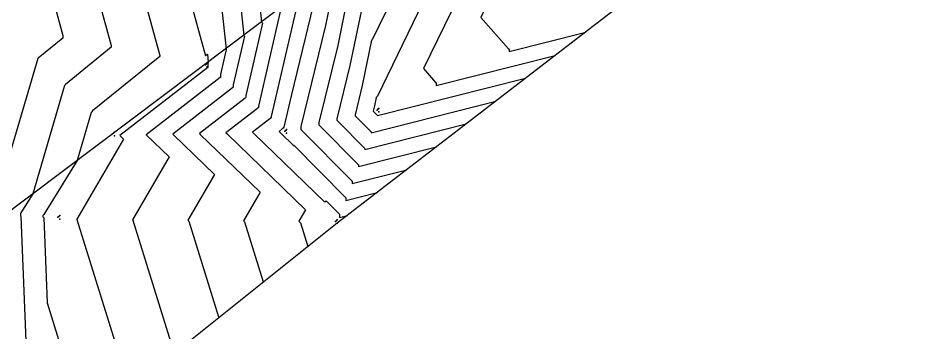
# Model space of a CAD drawing. Header units: metres. Extents: x 419582 to 423558, y 4805372 to 4807539.
# Drawn here: x 422143.2 to 422246.7, y 4806743.1 to 4806778.7 of the extents above; entities that cross this region are included whole.
import ezdxf

# ---------------------------------------------------------------- set-up
doc = ezdxf.new("R2010")
doc.units = ezdxf.units.M
for name, color, linetype in [('C-TINN', 4, 'Continuous'), ('C-TINN-BNDY', 110, 'Continuous'), ('C-TOPO-MAJR', 9, 'Continuous'), ('C-TOPO-MINR', 8, 'Continuous')]:
    doc.layers.add(name, color=color, linetype=linetype)

msp = doc.modelspace()

# ---------------------------------------------------------------- linework, layer by layer
at = {"color": 31, "lineweight": 30, "true_color": 0xffbd7a, "elevation": 1718.01}
msp.add_lwpolyline([(423449.83, 4807399.59), (423130.59, 4807500.11), (421950.92, 4806613), (421795.04, 4806430.99), (421305.02, 4806147.04), (421305.02, 4806147.04), (420630.08, 4805770.97), (419765.16, 4805549.54), (419617.36, 4805580.09)], dxfattribs=at)
at = {"layer": 'C-TINN', "color": 4, "linetype": 'Continuous', "lineweight": -3}
for p in [(422164.49, 4806773.51, 1768.06), (422164.59, 4806773.61, 1768.06), (422164.39, 4806773.41, 1768.06), (422164.59, 4806773.21, 1768.06), (422183.85, 4806768.29, 1756.78), (422183.95, 4806768.39, 1756.78), (422184.05, 4806768.49, 1756.78), (422184.05, 4806768.09, 1756.78), (422153.88, 4806765.6, 1768.2), (422153.98, 4806765.7, 1768.2), (422154.08, 4806765.8, 1768.2), (422154.08, 4806765.4, 1768.2), (422173.4, 4806765.9, 1761.78), (422173.5, 4806766, 1761.78), (422173.6, 4806766.1, 1761.78), (422173.6, 4806765.7, 1761.78), (422147.68, 4806756.15, 1768.31), (422147.78, 4806756.25, 1768.31), (422147.88, 4806756.35, 1768.31), (422147.88, 4806755.95, 1768.31), (422179.34, 4806755.88, 1763.34), (422179.14, 4806755.68, 1763.34), (422179.24, 4806755.78, 1763.34), (422179.34, 4806755.48, 1763.34)]:
    msp.add_point(p, dxfattribs=at)
at = {"layer": 'C-TINN-BNDY', "color": 110, "linetype": 'Continuous', "lineweight": -3, "flags": 128}
msp.add_lwpolyline([(422724.87, 4807165.92), (422697.08, 4807146.67), (422577.28, 4807048.8), (422494.93, 4806993.73), (422433.35, 4806948.24), (422390.21, 4806913.55), (422303.24, 4806847.72), (422229.68, 4806793.83), (422213.19, 4806781.58), (422179.34, 4806755.48), (422143.63, 4806726.94), (422090.94, 4806686.36), (421935.65, 4806537.41), (421807.76, 4806419.27), (421798.23, 4806410.98), (421750.84, 4806385.06), (421712.43, 4806364.25), (421678.37, 4806344.94), (421648.74, 4806328.11), (421541.25, 4806258.62), (421434.62, 4806175.52), (421305.47, 4806115.01), (421187.67, 4806058.56)], dxfattribs=at)
at = {"layer": 'C-TOPO-MAJR', "color": 9, "linetype": 'Continuous', "lineweight": -3, "flags": 128}
for points, elevation in [([(422225.65, 4806849.56), (422218.31, 4806841.64), (422210.93, 4806834.38), (422191.95, 4806817.03), (422191.89, 4806816.96), (422191.82, 4806816.9), (422193.5, 4806817.1), (422192.46, 4806813.12), (422192.57, 4806813.01), (422194.85, 4806804.2), (422194.85, 4806804.05), (422197.05, 4806798.1), (422197.15, 4806797.99), (422201.36, 4806790.9), (422201.36, 4806790.76), (422199.04, 4806786.39), (422199.04, 4806786.26), (422199.17, 4806786.13), (422195.62, 4806778.78), (422198.73, 4806775.23), (422198.83, 4806775.13), (422198.83, 4806774.93), (422207.37, 4806777.1)], 1755), ([(422173.95, 4806813.55), (422151.73, 4806789.56), (422144.74, 4806782.68), (422148.43, 4806783.38), (422148.41, 4806783.36), (422148.38, 4806783.34), (422151.95, 4806782.12), (422153.73, 4806775.61), (422153.73, 4806775.43), (422148.53, 4806771.2), (422148.48, 4806771.14), (422148.42, 4806771.09), (422144.83, 4806758.83), (422143.49, 4806756.66), (422143.46, 4806756.63), (422143.44, 4806756.61), (422143.44, 4806756.31), (422143.49, 4806756.26), (422144.43, 4806732.7), (422145.61, 4806728.9), (422145.61, 4806728.52)], 1770), ([(422170.09, 4806784.49), (422170.76, 4806778.26), (422170.87, 4806778.14), (422168.98, 4806769.95), (422168.98, 4806769.75), (422168.93, 4806769.7), (422168.88, 4806769.65), (422163.71, 4806765.65), (422163.81, 4806765.55), (422170.58, 4806759), (422168.7, 4806755.77), (422168.83, 4806755.64), (422170.93, 4806748.85), (422170.93, 4806748.76)], 1765), ([(422180.43, 4806780.71), (422179.38, 4806775.63), (422177.25, 4806766.88), (422177.25, 4806766.62), (422177.32, 4806766.55), (422181.74, 4806762.1), (422181.74, 4806761.9), (422190.57, 4806764.14)], 1760)]:
    msp.add_lwpolyline(points, dxfattribs=dict(at, elevation=elevation))
at = {"layer": 'C-TOPO-MINR', "color": 8, "linetype": 'Continuous', "lineweight": -3, "flags": 128}
for points, elevation in [([(422222.2, 4806847.16), (422213.87, 4806838.17), (422205.49, 4806829.92), (422189.2, 4806815.03), (422189.15, 4806814.97), (422189.09, 4806814.91), (422191.25, 4806815.18), (422190.43, 4806812.03), (422190.52, 4806811.94), (422192.32, 4806804.98), (422192.32, 4806804.78), (422195.27, 4806796.77), (422195.34, 4806796.7), (422198.22, 4806791.86), (422198.22, 4806791.63), (422194.58, 4806784.8), (422194.58, 4806784.6), (422194.68, 4806784.5), (422189.12, 4806773), (422190.48, 4806771.44), (422190.53, 4806771.4), (422190.53, 4806771.09), (422204.01, 4806774.5)], 1756), ([(422180.85, 4806818.35), (422160.61, 4806796.51), (422151.74, 4806787.78), (422154.5, 4806788.3), (422154.46, 4806788.26), (422154.42, 4806788.22), (422161.27, 4806785.86), (422164.41, 4806774.46), (422164.5, 4806774.55), (422164.6, 4806774.64), (422164.61, 4806774.63), (422164.71, 4806773.7), (422164.71, 4806773.7), (422164.68, 4806773.54), (422164.68, 4806773.14), (422164.68, 4806773.14), (422164.67, 4806773.14), (422154.68, 4806765.42), (422154.69, 4806765.41), (422155.11, 4806765), (422149.83, 4806755.93), (422149.84, 4806755.92), (422155.74, 4806736.88), (422155.74, 4806736.62)], 1768), ([(422177.4, 4806815.95), (422156.17, 4806793.04), (422148.24, 4806785.23), (422151.46, 4806785.84), (422151.43, 4806785.81), (422151.4, 4806785.78), (422156.61, 4806783.99), (422159.23, 4806774.48), (422159.23, 4806774.39), (422151.61, 4806768.2), (422151.53, 4806768.12), (422151.45, 4806768.04), (422149.86, 4806762.59), (422146.09, 4806756.48), (422146.02, 4806756.41), (422145.95, 4806756.34), (422145.95, 4806756.21), (422146.09, 4806756.08), (422146.47, 4806746.46), (422150.67, 4806732.89), (422150.67, 4806732.57)], 1769), ([(422170.51, 4806811.15), (422147.3, 4806786.09), (422141.24, 4806780.14), (422145.39, 4806780.92), (422145.38, 4806780.91), (422145.37, 4806780.9), (422147.28, 4806780.24), (422148.24, 4806776.75), (422148.24, 4806776.46), (422145.45, 4806774.19), (422145.42, 4806774.16), (422145.39, 4806774.13), (422142.01, 4806762.6)], 1771), ([(422165.5, 4806786.73), (422166.73, 4806775.22), (422166.76, 4806775.18), (422166.11, 4806772.34), (422166.11, 4806772.01), (422166.09, 4806771.99), (422166.08, 4806771.98), (422157.69, 4806765.49), (422157.73, 4806765.46), (422160.27, 4806763), (422156.12, 4806755.88), (422156.17, 4806755.83), (422160.8, 4806740.87)], 1767), ([(422167.8, 4806785.61), (422168.74, 4806776.74), (422168.82, 4806776.66), (422167.55, 4806771.15), (422167.55, 4806770.88), (422167.51, 4806770.84), (422167.48, 4806770.81), (422160.7, 4806765.57), (422160.77, 4806765.5), (422165.42, 4806761), (422162.41, 4806755.82), (422162.5, 4806755.73), (422165.87, 4806744.86), (422165.87, 4806744.71)], 1766), ([(422190.18, 4806782.87), (422183.91, 4806769.89), (422183.82, 4806769.81), (422183.74, 4806769.72), (422183.54, 4806768.79), (422183.4, 4806768.19), (422183.4, 4806768.18), (422183.59, 4806767.98), (422183.89, 4806767.68), (422183.89, 4806767.67), (422200.65, 4806771.91)], 1757), ([(422174.97, 4806781.11), (422171.85, 4806767.56), (422171.85, 4806767.48), (422171.77, 4806767.4), (422171.69, 4806767.32), (422169.73, 4806765.8), (422169.89, 4806765.64), (422177.93, 4806757.86), (422178.01, 4806757.94), (422178.09, 4806758.02), (422179.58, 4806756.51), (422179.58, 4806756.13), (422180.48, 4806756.36)], 1763), ([(422178.64, 4806781.06), (422177.99, 4806777.9), (422175.2, 4806766.44), (422175.2, 4806766.1), (422175.23, 4806766.07), (422181.02, 4806760.24), (422181.02, 4806759.98), (422187.21, 4806761.54)], 1761), ([(422185.69, 4806781.24), (422183.29, 4806776.27), (422183.25, 4806776.24), (422183.22, 4806776.21), (422182.16, 4806771.07), (422181.35, 4806767.76), (422181.35, 4806767.66), (422181.5, 4806767.51), (422183.17, 4806765.82), (422183.17, 4806765.74), (422197.29, 4806769.32)], 1758), ([(422176.6, 4806780.18), (422174.14, 4806770.08), (422173.28, 4806766.36), (422173.28, 4806766.35), (422173.19, 4806766.25), (422173.09, 4806766.16), (422172.74, 4806765.88), (422172.93, 4806765.69), (422174.38, 4806764.29), (422174.4, 4806764.3), (422174.41, 4806764.32), (422180.3, 4806758.37), (422180.3, 4806758.06), (422183.84, 4806758.95)], 1762), ([(422182.22, 4806780.36), (422180.77, 4806773.35), (422179.3, 4806767.32), (422179.3, 4806767.14), (422179.41, 4806767.03), (422182.46, 4806763.96), (422182.46, 4806763.82), (422193.93, 4806766.73)], 1759), ([(422172.92, 4806779.63), (422170.41, 4806768.75), (422170.41, 4806768.61), (422170.35, 4806768.55), (422170.29, 4806768.48), (422166.72, 4806765.73), (422166.85, 4806765.6), (422175.74, 4806757), (422174.99, 4806755.72), (422175.16, 4806755.54), (422176, 4806752.85), (422176, 4806752.81)], 1764)]:
    msp.add_lwpolyline(points, dxfattribs=dict(at, elevation=elevation))

doc.saveas('drawing.dxf')
